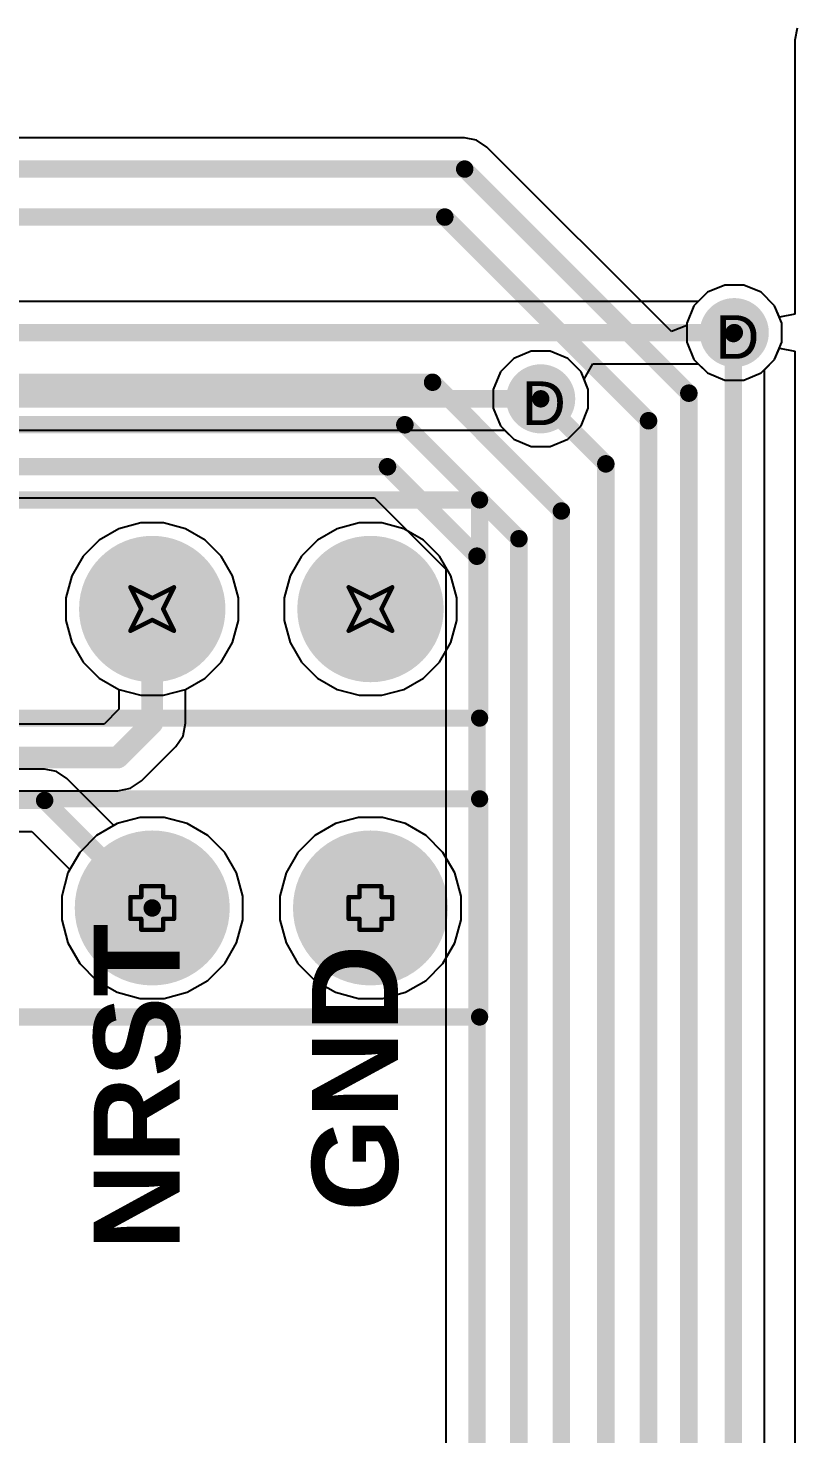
# Model space of a CAD drawing. Header units: inches. Extents: x 0 to 5032, y 0 to 5323.
# Drawn here: x 109.54 to 118.47, y 76.39 to 92.75 of the extents above; entities that cross this region are included whole.
import ezdxf

# ---------------------------------------------------------------- set-up
doc = ezdxf.new("R2010")
doc.units = ezdxf.units.IN
for name, color, linetype in [('Bottom Layer', 5, 'Continuous'), ('Bottom Solder', 6, 'Continuous'), ('Drill Drawing', 1, 'Continuous'), ('Layer 1', 16, 'Continuous'), ('Layer 2', 76, 'Continuous'), ('Multi-Layer', 9, 'Continuous'), ('Pad Holes', 156, 'Continuous'), ('Top Layer', 1, 'Continuous'), ('Top Overlay', 2, 'Continuous'), ('Top Solder', 216, 'Continuous'), ('Via Holes', 16, 'Continuous')]:
    doc.layers.add(name, color=color, linetype=linetype)
doc.styles.add('Arial', font='', dxfattribs={"height": 0.2})
doc.styles.add('Arial_Bold', font='', dxfattribs={"height": 0.2})
doc.styles.get('Arial').set_extended_font_data('Arial')
doc.styles.get('Arial_Bold').set_extended_font_data('Arial', bold=True)

# ---------------------------------------------------------------- blocks, each defined once
blk = doc.blocks.new('HDR1X3__319')
at = {"layer": 'Bottom Layer'}
blk.add_hatch(color=5, dxfattribs=at).paths.add_polyline_path([(-0.75, 0.75), (0.75, 0.75), (0.75, -0.75), (-0.75, -0.75)])
h = blk.add_hatch(color=5, dxfattribs=at)
edge = h.paths.add_edge_path()
edge.add_arc((2.54, 0), 0.75, 0, 360)
h = blk.add_hatch(color=5, dxfattribs=at)
edge = h.paths.add_edge_path()
edge.add_arc((5.08, 0), 0.75, 0, 360)
at = {"layer": 'Bottom Solder'}
blk.add_hatch(color=6, dxfattribs=at).paths.add_polyline_path([(-0.852, 0.852), (0.852, 0.852), (0.852, -0.852), (-0.852, -0.852)])
h = blk.add_hatch(color=6, dxfattribs=at)
edge = h.paths.add_edge_path()
edge.add_arc((2.54, 0), 0.852, 0, 360)
h = blk.add_hatch(color=6, dxfattribs=at)
edge = h.paths.add_edge_path()
edge.add_arc((5.08, 0), 0.852, 0, 360)
at = {"layer": 'Layer 1'}
blk.add_hatch(color=16, dxfattribs=at).paths.add_polyline_path([(-0.75, 0.75), (0.75, 0.75), (0.75, -0.75), (-0.75, -0.75)])
h = blk.add_hatch(color=16, dxfattribs=at)
edge = h.paths.add_edge_path()
edge.add_arc((2.54, 0), 0.75, 0, 360)
h = blk.add_hatch(color=16, dxfattribs=at)
edge = h.paths.add_edge_path()
edge.add_arc((5.08, 0), 0.75, 0, 360)
at = {"layer": 'Layer 2'}
blk.add_hatch(color=76, dxfattribs=at).paths.add_polyline_path([(-0.75, 0.75), (0.75, 0.75), (0.75, -0.75), (-0.75, -0.75)])
h = blk.add_hatch(color=76, dxfattribs=at)
edge = h.paths.add_edge_path()
edge.add_arc((2.54, 0), 0.75, 0, 360)
h = blk.add_hatch(color=76, dxfattribs=at)
edge = h.paths.add_edge_path()
edge.add_arc((5.08, 0), 0.75, 0, 360)
at = {"layer": 'Multi-Layer'}
blk.add_hatch(color=9, dxfattribs=at).paths.add_polyline_path([(-0.75, 0.75), (0.75, 0.75), (0.75, -0.75), (-0.75, -0.75)])
h = blk.add_hatch(color=9, dxfattribs=at)
edge = h.paths.add_edge_path()
edge.add_arc((2.54, 0), 0.75, 0, 360)
h = blk.add_hatch(color=9, dxfattribs=at)
edge = h.paths.add_edge_path()
edge.add_arc((5.08, 0), 0.75, 0, 360)
at = {"layer": 'Pad Holes'}
h = blk.add_hatch(color=7, dxfattribs=at)
edge = h.paths.add_edge_path()
edge.add_arc((0, 0), 0.45, 0, 360)
h = blk.add_hatch(color=7, dxfattribs=at)
edge = h.paths.add_edge_path()
edge.add_arc((2.54, 0), 0.45, 0, 360)
h = blk.add_hatch(color=7, dxfattribs=at)
edge = h.paths.add_edge_path()
edge.add_arc((5.08, 0), 0.45, 0, 360)
at = {"layer": 'Top Layer'}
blk.add_hatch(color=1, dxfattribs=at).paths.add_polyline_path([(-0.75, 0.75), (0.75, 0.75), (0.75, -0.75), (-0.75, -0.75)])
h = blk.add_hatch(color=1, dxfattribs=at)
edge = h.paths.add_edge_path()
edge.add_arc((2.54, 0), 0.75, 0, 360)
h = blk.add_hatch(color=1, dxfattribs=at)
edge = h.paths.add_edge_path()
edge.add_arc((5.08, 0), 0.75, 0, 360)
at = {"layer": 'Top Solder'}
blk.add_hatch(color=216, dxfattribs=at).paths.add_polyline_path([(-0.852, 0.852), (0.852, 0.852), (0.852, -0.852), (-0.852, -0.852)])
h = blk.add_hatch(color=216, dxfattribs=at)
edge = h.paths.add_edge_path()
edge.add_arc((2.54, 0), 0.852, 0, 360)
h = blk.add_hatch(color=216, dxfattribs=at)
edge = h.paths.add_edge_path()
edge.add_arc((5.08, 0), 0.852, 0, 360)
at = {"layer": 'Top Overlay'}
for points in [[(-1.27, -1.27, 0.2, 0.2, 0), (-1.27, 1.27, 0.2, 0.2, 0)], [(-1.27, 1.27, 0.2, 0.2, 0), (6.35, 1.27, 0.2, 0.2, 0)], [(6.35, -1.27, 0.2, 0.2, 0), (6.35, 1.27, 0.2, 0.2, 0)], [(-1.27, -1.27, 0.2, 0.2, 0), (6.35, -1.27, 0.2, 0.2, 0)]]:
    blk.add_lwpolyline(points, format="xyseb", dxfattribs=at)
for points in [[(-1.32, 1.27, 0.1, 0.1, 1), (-1.22, 1.27, 0.1, 0.1, 1)], [(-1.32, 1.27, 0.1, 0.1, 1), (-1.22, 1.27, 0.1, 0.1, 1)], [(6.3, 1.27, 0.1, 0.1, 1), (6.4, 1.27, 0.1, 0.1, 1)], [(6.3, 1.27, 0.1, 0.1, 1), (6.4, 1.27, 0.1, 0.1, 1)], [(-1.32, -1.27, 0.1, 0.1, 1), (-1.22, -1.27, 0.1, 0.1, 1)], [(-1.32, -1.27, 0.1, 0.1, 1), (-1.22, -1.27, 0.1, 0.1, 1)], [(6.3, -1.27, 0.1, 0.1, 1), (6.4, -1.27, 0.1, 0.1, 1)], [(6.3, -1.27, 0.1, 0.1, 1), (6.4, -1.27, 0.1, 0.1, 1)]]:
    blk.add_lwpolyline(points, format="xyseb", close=True, dxfattribs=at)
blk = doc.blocks.new('HDR1X5__435')
at = {"layer": 'Bottom Layer'}
blk.add_hatch(color=5, dxfattribs=at).paths.add_polyline_path([(-0.8, 0.8), (0.8, 0.8), (0.8, -0.8), (-0.8, -0.8)])
h = blk.add_hatch(color=5, dxfattribs=at)
edge = h.paths.add_edge_path()
edge.add_arc((2.54, 0), 0.8, 0, 360)
h = blk.add_hatch(color=5, dxfattribs=at)
edge = h.paths.add_edge_path()
edge.add_arc((5.08, 0), 0.8, 0, 360)
h = blk.add_hatch(color=5, dxfattribs=at)
edge = h.paths.add_edge_path()
edge.add_arc((7.62, 0), 0.8, 0, 360)
h = blk.add_hatch(color=5, dxfattribs=at)
edge = h.paths.add_edge_path()
edge.add_arc((10.16, 0), 0.8, 0, 360)
at = {"layer": 'Bottom Solder'}
blk.add_hatch(color=6, dxfattribs=at).paths.add_polyline_path([(-0.902, 0.902), (0.902, 0.902), (0.902, -0.902), (-0.902, -0.902)])
h = blk.add_hatch(color=6, dxfattribs=at)
edge = h.paths.add_edge_path()
edge.add_arc((2.54, 0), 0.902, 0, 360)
h = blk.add_hatch(color=6, dxfattribs=at)
edge = h.paths.add_edge_path()
edge.add_arc((5.08, 0), 0.902, 0, 360)
h = blk.add_hatch(color=6, dxfattribs=at)
edge = h.paths.add_edge_path()
edge.add_arc((7.62, 0), 0.902, 0, 360)
h = blk.add_hatch(color=6, dxfattribs=at)
edge = h.paths.add_edge_path()
edge.add_arc((10.16, 0), 0.902, 0, 360)
at = {"layer": 'Layer 1'}
blk.add_hatch(color=16, dxfattribs=at).paths.add_polyline_path([(-0.8, 0.8), (0.8, 0.8), (0.8, -0.8), (-0.8, -0.8)])
h = blk.add_hatch(color=16, dxfattribs=at)
edge = h.paths.add_edge_path()
edge.add_arc((2.54, 0), 0.8, 0, 360)
h = blk.add_hatch(color=16, dxfattribs=at)
edge = h.paths.add_edge_path()
edge.add_arc((5.08, 0), 0.8, 0, 360)
h = blk.add_hatch(color=16, dxfattribs=at)
edge = h.paths.add_edge_path()
edge.add_arc((7.62, 0), 0.8, 0, 360)
h = blk.add_hatch(color=16, dxfattribs=at)
edge = h.paths.add_edge_path()
edge.add_arc((10.16, 0), 0.8, 0, 360)
at = {"layer": 'Layer 2'}
blk.add_hatch(color=76, dxfattribs=at).paths.add_polyline_path([(-0.8, 0.8), (0.8, 0.8), (0.8, -0.8), (-0.8, -0.8)])
h = blk.add_hatch(color=76, dxfattribs=at)
edge = h.paths.add_edge_path()
edge.add_arc((2.54, 0), 0.8, 0, 360)
h = blk.add_hatch(color=76, dxfattribs=at)
edge = h.paths.add_edge_path()
edge.add_arc((5.08, 0), 0.8, 0, 360)
h = blk.add_hatch(color=76, dxfattribs=at)
edge = h.paths.add_edge_path()
edge.add_arc((7.62, 0), 0.8, 0, 360)
h = blk.add_hatch(color=76, dxfattribs=at)
edge = h.paths.add_edge_path()
edge.add_arc((10.16, 0), 0.8, 0, 360)
at = {"layer": 'Multi-Layer'}
blk.add_hatch(color=9, dxfattribs=at).paths.add_polyline_path([(-0.8, 0.8), (0.8, 0.8), (0.8, -0.8), (-0.8, -0.8)])
h = blk.add_hatch(color=9, dxfattribs=at)
edge = h.paths.add_edge_path()
edge.add_arc((2.54, 0), 0.8, 0, 360)
h = blk.add_hatch(color=9, dxfattribs=at)
edge = h.paths.add_edge_path()
edge.add_arc((5.08, 0), 0.8, 0, 360)
h = blk.add_hatch(color=9, dxfattribs=at)
edge = h.paths.add_edge_path()
edge.add_arc((7.62, 0), 0.8, 0, 360)
h = blk.add_hatch(color=9, dxfattribs=at)
edge = h.paths.add_edge_path()
edge.add_arc((10.16, 0), 0.8, 0, 360)
at = {"layer": 'Pad Holes'}
h = blk.add_hatch(color=7, dxfattribs=at)
edge = h.paths.add_edge_path()
edge.add_arc((0, 0), 0.475, 0, 360)
h = blk.add_hatch(color=7, dxfattribs=at)
edge = h.paths.add_edge_path()
edge.add_arc((2.54, 0), 0.475, 0, 360)
h = blk.add_hatch(color=7, dxfattribs=at)
edge = h.paths.add_edge_path()
edge.add_arc((5.08, 0), 0.475, 0, 360)
h = blk.add_hatch(color=7, dxfattribs=at)
edge = h.paths.add_edge_path()
edge.add_arc((7.62, 0), 0.475, 0, 360)
h = blk.add_hatch(color=7, dxfattribs=at)
edge = h.paths.add_edge_path()
edge.add_arc((10.16, 0), 0.475, 0, 360)
at = {"layer": 'Top Layer'}
blk.add_hatch(color=1, dxfattribs=at).paths.add_polyline_path([(-0.8, 0.8), (0.8, 0.8), (0.8, -0.8), (-0.8, -0.8)])
h = blk.add_hatch(color=1, dxfattribs=at)
edge = h.paths.add_edge_path()
edge.add_arc((2.54, 0), 0.8, 0, 360)
h = blk.add_hatch(color=1, dxfattribs=at)
edge = h.paths.add_edge_path()
edge.add_arc((5.08, 0), 0.8, 0, 360)
h = blk.add_hatch(color=1, dxfattribs=at)
edge = h.paths.add_edge_path()
edge.add_arc((7.62, 0), 0.8, 0, 360)
h = blk.add_hatch(color=1, dxfattribs=at)
edge = h.paths.add_edge_path()
edge.add_arc((10.16, 0), 0.8, 0, 360)
at = {"layer": 'Top Solder'}
blk.add_hatch(color=216, dxfattribs=at).paths.add_polyline_path([(-0.902, 0.902), (0.902, 0.902), (0.902, -0.902), (-0.902, -0.902)])
h = blk.add_hatch(color=216, dxfattribs=at)
edge = h.paths.add_edge_path()
edge.add_arc((2.54, 0), 0.902, 0, 360)
h = blk.add_hatch(color=216, dxfattribs=at)
edge = h.paths.add_edge_path()
edge.add_arc((5.08, 0), 0.902, 0, 360)
h = blk.add_hatch(color=216, dxfattribs=at)
edge = h.paths.add_edge_path()
edge.add_arc((7.62, 0), 0.902, 0, 360)
h = blk.add_hatch(color=216, dxfattribs=at)
edge = h.paths.add_edge_path()
edge.add_arc((10.16, 0), 0.902, 0, 360)
at = {"layer": 'Top Overlay'}
for points in [[(-1.27, -1.27, 0.2, 0.2, 0), (-1.27, 1.27, 0.2, 0.2, 0)], [(-1.27, 1.27, 0.2, 0.2, 0), (11.43, 1.27, 0.2, 0.2, 0)], [(11.43, -1.27, 0.2, 0.2, 0), (11.43, 1.27, 0.2, 0.2, 0)], [(-1.27, -1.27, 0.2, 0.2, 0), (11.43, -1.27, 0.2, 0.2, 0)]]:
    blk.add_lwpolyline(points, format="xyseb", dxfattribs=at)
for points in [[(-1.32, 1.27, 0.1, 0.1, 1), (-1.22, 1.27, 0.1, 0.1, 1)], [(-1.32, 1.27, 0.1, 0.1, 1), (-1.22, 1.27, 0.1, 0.1, 1)], [(11.38, 1.27, 0.1, 0.1, 1), (11.48, 1.27, 0.1, 0.1, 1)], [(11.38, 1.27, 0.1, 0.1, 1), (11.48, 1.27, 0.1, 0.1, 1)], [(-1.32, -1.27, 0.1, 0.1, 1), (-1.22, -1.27, 0.1, 0.1, 1)], [(-1.32, -1.27, 0.1, 0.1, 1), (-1.22, -1.27, 0.1, 0.1, 1)], [(11.38, -1.27, 0.1, 0.1, 1), (11.48, -1.27, 0.1, 0.1, 1)], [(11.38, -1.27, 0.1, 0.1, 1), (11.48, -1.27, 0.1, 0.1, 1)]]:
    blk.add_lwpolyline(points, format="xyseb", close=True, dxfattribs=at)

msp = doc.modelspace()

# ---------------------------------------------------------------- hatches: boundary and pattern name
at = {"layer": 'Bottom Layer'}
h = msp.add_hatch(color=5, dxfattribs=at)
edge = h.paths.add_edge_path()
edge.add_arc((117.754, 89.208), 0.3, 0, 360)
h = msp.add_hatch(color=5, dxfattribs=at)
edge = h.paths.add_edge_path()
edge.add_arc((115.501, 88.437), 0.3, 0, 360)
at = {"layer": 'Bottom Solder'}
h = msp.add_hatch(color=6, dxfattribs=at)
edge = h.paths.add_edge_path()
edge.add_arc((117.754, 89.208), 0.402, 0, 360)
h = msp.add_hatch(color=6, dxfattribs=at)
edge = h.paths.add_edge_path()
edge.add_arc((115.501, 88.437), 0.402, 0, 360)
at = {"layer": 'Layer 1'}
h = msp.add_hatch(color=16, dxfattribs=at)
edge = h.paths.add_edge_path()
edge.add_arc((117.754, 89.208), 0.3, 0, 360)
h = msp.add_hatch(color=16, dxfattribs=at)
edge = h.paths.add_edge_path()
edge.add_arc((115.501, 88.437), 0.3, 0, 360)
at = {"layer": 'Layer 2'}
h = msp.add_hatch(color=76, dxfattribs=at)
edge = h.paths.add_edge_path()
edge.add_arc((117.754, 89.208), 0.3, 0, 360)
h = msp.add_hatch(color=76, dxfattribs=at)
edge = h.paths.add_edge_path()
edge.add_arc((115.501, 88.437), 0.3, 0, 360)
at = {"layer": 'Top Layer'}
h = msp.add_hatch(color=1, dxfattribs=at)
edge = h.paths.add_edge_path()
edge.add_arc((117.754, 89.208), 0.3, 0, 360)
h = msp.add_hatch(color=1, dxfattribs=at)
edge = h.paths.add_edge_path()
edge.add_arc((115.501, 88.437), 0.3, 0, 360)
at = {"layer": 'Top Solder'}
h = msp.add_hatch(color=216, dxfattribs=at)
edge = h.paths.add_edge_path()
edge.add_arc((117.754, 89.208), 0.402, 0, 360)
h = msp.add_hatch(color=216, dxfattribs=at)
edge = h.paths.add_edge_path()
edge.add_arc((115.501, 88.437), 0.402, 0, 360)
at = {"layer": 'Via Holes'}
h = msp.add_hatch(color=7, dxfattribs=at)
edge = h.paths.add_edge_path()
edge.add_arc((117.754, 89.208), 0.15, 0, 360)
h = msp.add_hatch(color=7, dxfattribs=at)
edge = h.paths.add_edge_path()
edge.add_arc((115.501, 88.437), 0.15, 0, 360)

# ---------------------------------------------------------------- linework, layer by layer
at = {"layer": 'Bottom Layer'}
for p, q in [((118.485, 92.753), (118.457, 92.614)), ((118.457, 92.614), (118.457, 92.614)), ((118.457, 92.614), (118.457, 89.424)), ((117.644, 89.762), (117.441, 89.677)), ((117.865, 89.762), (117.644, 89.762)), ((118.068, 89.677), (117.865, 89.762)), ((117.334, 89.57), (101.102, 89.57)), ((117.441, 89.677), (117.334, 89.57)), ((118.224, 89.521), (118.068, 89.677)), ((118.279, 89.388), (118.224, 89.521)), ((118.457, 89.424), (118.279, 89.388)), ((118.068, 88.738), (118.224, 88.894)), ((118.224, 88.894), (118.279, 89.027)), ((118.279, 89.027), (118.457, 88.992)), ((118.457, 88.992), (118.457, 67.167)), ((116.006, 88.667), (116.109, 88.845)), ((116.109, 88.845), (117.334, 88.845)), ((117.334, 88.845), (117.441, 88.738)), ((117.441, 88.738), (117.644, 88.654)), ((117.865, 88.654), (118.068, 88.738)), ((116.055, 88.547), (116.006, 88.667)), ((116.055, 88.327), (116.055, 88.547)), ((117.644, 88.654), (117.865, 88.654)), ((115.971, 88.123), (116.055, 88.327)), ((90.591, 88.074), (115.08, 88.074)), ((115.08, 88.074), (115.188, 87.967)), ((115.815, 87.967), (115.971, 88.123)), ((115.188, 87.967), (115.391, 87.883)), ((115.612, 87.883), (115.815, 87.967)), ((115.391, 87.883), (115.612, 87.883)), ((110.592, 86.925), (110.363, 86.793)), ((110.847, 86.994), (110.592, 86.925)), ((111.112, 86.994), (110.847, 86.994)), ((111.367, 86.925), (111.112, 86.994)), ((111.596, 86.793), (111.367, 86.925)), ((110.363, 86.793), (110.176, 86.606)), ((111.783, 86.606), (111.596, 86.793)), ((110.176, 86.606), (110.044, 86.377)), ((111.915, 86.377), (111.783, 86.606)), ((110.044, 86.377), (109.976, 86.122)), ((111.984, 86.122), (111.915, 86.377)), ((109.976, 86.122), (109.976, 85.857)), ((111.984, 85.857), (111.984, 86.122)), ((109.976, 85.857), (110.044, 85.602)), ((111.915, 85.602), (111.984, 85.857)), ((110.044, 85.602), (110.176, 85.373)), ((111.783, 85.373), (111.915, 85.602)), ((110.176, 85.373), (110.363, 85.186)), ((111.596, 85.186), (111.783, 85.373)), ((110.363, 85.186), (110.592, 85.054)), ((111.367, 85.054), (111.596, 85.186)), ((110.592, 85.054), (110.847, 84.986)), ((110.847, 84.986), (111.112, 84.986)), ((111.112, 84.986), (111.367, 85.054)), ((109.727, 84.125), (95.596, 84.125)), ((109.866, 84.097), (109.727, 84.125)), ((109.727, 84.125), (109.727, 84.125)), ((109.984, 84.018), (109.866, 84.097)), ((110.533, 83.469), (109.984, 84.018)), ((110.573, 83.492), (110.533, 83.469)), ((110.841, 83.564), (110.573, 83.492)), ((111.118, 83.564), (110.841, 83.564)), ((111.386, 83.492), (111.118, 83.564)), ((111.627, 83.353), (111.386, 83.492)), ((109.292, 83.399), (109.577, 83.399)), ((109.577, 83.399), (110.02, 82.956)), ((111.823, 83.157), (111.627, 83.353)), ((111.962, 82.917), (111.823, 83.157)), ((109.997, 82.917), (109.926, 82.649)), ((110.02, 82.956), (109.997, 82.917)), ((112.034, 82.649), (111.962, 82.917)), ((109.926, 82.649), (109.926, 82.371)), ((112.034, 82.371), (112.034, 82.649)), ((109.926, 82.371), (109.997, 82.103)), ((111.962, 82.103), (112.034, 82.371)), ((109.997, 82.103), (110.136, 81.863)), ((111.823, 81.863), (111.962, 82.103)), ((110.136, 81.863), (110.332, 81.666)), ((111.627, 81.666), (111.823, 81.863)), ((110.332, 81.666), (110.573, 81.528)), ((111.386, 81.528), (111.627, 81.666)), ((110.573, 81.528), (110.841, 81.456)), ((111.118, 81.456), (111.386, 81.528)), ((110.841, 81.456), (111.118, 81.456))]:
    msp.add_line(p, q, dxfattribs=at)
for points in [[(89.648, 89.208, 0.203, 0.203, 0), (117.754, 89.208, 0.203, 0.203, 0)], [(90.441, 88.437, 0.203, 0.203, 0), (115.501, 88.437, 0.203, 0.203, 0)], [(95.596, 83.762, 0.203, 0.203, 0), (109.727, 83.762, 0.203, 0.203, 0)], [(109.727, 83.762, 0.203, 0.203, 0), (110.98, 82.51, 0.203, 0.203, 0)]]:
    msp.add_lwpolyline(points, format="xyseb", dxfattribs=at)
for points in [[(117.704, 89.208, 0.102, 0.102, 1), (117.805, 89.208, 0.102, 0.102, 1)], [(115.451, 88.437, 0.102, 0.102, 1), (115.552, 88.437, 0.102, 0.102, 1)], [(109.677, 83.762, 0.102, 0.102, 1), (109.778, 83.762, 0.102, 0.102, 1)], [(109.677, 83.762, 0.102, 0.102, 1), (109.778, 83.762, 0.102, 0.102, 1)], [(110.929, 82.51, 0.102, 0.102, 1), (111.03, 82.51, 0.102, 0.102, 1)]]:
    msp.add_lwpolyline(points, format="xyseb", close=True, dxfattribs=at)
at = {"layer": 'Drill Drawing'}
for points in [[(110.726, 86.244, 0.0508, 0.0508, 0), (110.98, 86.117, 0.0508, 0.0508, 0)], [(110.726, 86.244, 0.0508, 0.0508, 0), (110.853, 85.99, 0.0508, 0.0508, 0)], [(110.98, 86.117, 0.0508, 0.0508, 0), (111.234, 86.244, 0.0508, 0.0508, 0)], [(111.107, 85.99, 0.0508, 0.0508, 0), (111.234, 86.244, 0.0508, 0.0508, 0)], [(113.266, 86.244, 0.0508, 0.0508, 0), (113.52, 86.117, 0.0508, 0.0508, 0)], [(113.266, 86.244, 0.0508, 0.0508, 0), (113.393, 85.99, 0.0508, 0.0508, 0)], [(113.52, 86.117, 0.0508, 0.0508, 0), (113.774, 86.244, 0.0508, 0.0508, 0)], [(113.647, 85.99, 0.0508, 0.0508, 0), (113.774, 86.244, 0.0508, 0.0508, 0)], [(110.726, 85.736, 0.0508, 0.0508, 0), (110.853, 85.99, 0.0508, 0.0508, 0)], [(111.107, 85.99, 0.0508, 0.0508, 0), (111.234, 85.736, 0.0508, 0.0508, 0)], [(113.266, 85.736, 0.0508, 0.0508, 0), (113.393, 85.99, 0.0508, 0.0508, 0)], [(113.647, 85.99, 0.0508, 0.0508, 0), (113.774, 85.736, 0.0508, 0.0508, 0)], [(110.726, 85.736, 0.0508, 0.0508, 0), (110.98, 85.863, 0.0508, 0.0508, 0)], [(110.98, 85.863, 0.0508, 0.0508, 0), (111.234, 85.736, 0.0508, 0.0508, 0)], [(113.266, 85.736, 0.0508, 0.0508, 0), (113.52, 85.863, 0.0508, 0.0508, 0)], [(113.52, 85.863, 0.0508, 0.0508, 0), (113.774, 85.736, 0.0508, 0.0508, 0)], [(110.726, 82.383, 0.0508, 0.0508, 0), (110.726, 82.637, 0.0508, 0.0508, 0)], [(110.726, 82.637, 0.0508, 0.0508, 0), (110.853, 82.637, 0.0508, 0.0508, 0)], [(110.853, 82.637, 0.0508, 0.0508, 0), (110.853, 82.764, 0.0508, 0.0508, 0)], [(110.853, 82.764, 0.0508, 0.0508, 0), (111.107, 82.764, 0.0508, 0.0508, 0)], [(111.107, 82.637, 0.0508, 0.0508, 0), (111.107, 82.764, 0.0508, 0.0508, 0)], [(111.107, 82.637, 0.0508, 0.0508, 0), (111.234, 82.637, 0.0508, 0.0508, 0)], [(111.234, 82.383, 0.0508, 0.0508, 0), (111.234, 82.637, 0.0508, 0.0508, 0)], [(113.266, 82.383, 0.0508, 0.0508, 0), (113.266, 82.637, 0.0508, 0.0508, 0)], [(113.266, 82.637, 0.0508, 0.0508, 0), (113.393, 82.637, 0.0508, 0.0508, 0)], [(113.393, 82.637, 0.0508, 0.0508, 0), (113.393, 82.764, 0.0508, 0.0508, 0)], [(113.393, 82.764, 0.0508, 0.0508, 0), (113.647, 82.764, 0.0508, 0.0508, 0)], [(113.647, 82.637, 0.0508, 0.0508, 0), (113.647, 82.764, 0.0508, 0.0508, 0)], [(113.647, 82.637, 0.0508, 0.0508, 0), (113.774, 82.637, 0.0508, 0.0508, 0)], [(113.774, 82.383, 0.0508, 0.0508, 0), (113.774, 82.637, 0.0508, 0.0508, 0)], [(110.726, 82.383, 0.0508, 0.0508, 0), (110.853, 82.383, 0.0508, 0.0508, 0)], [(110.853, 82.256, 0.0508, 0.0508, 0), (110.853, 82.383, 0.0508, 0.0508, 0)], [(111.107, 82.383, 0.0508, 0.0508, 0), (111.234, 82.383, 0.0508, 0.0508, 0)], [(111.107, 82.256, 0.0508, 0.0508, 0), (111.107, 82.383, 0.0508, 0.0508, 0)], [(113.266, 82.383, 0.0508, 0.0508, 0), (113.393, 82.383, 0.0508, 0.0508, 0)], [(113.393, 82.256, 0.0508, 0.0508, 0), (113.393, 82.383, 0.0508, 0.0508, 0)], [(113.647, 82.383, 0.0508, 0.0508, 0), (113.774, 82.383, 0.0508, 0.0508, 0)], [(113.647, 82.256, 0.0508, 0.0508, 0), (113.647, 82.383, 0.0508, 0.0508, 0)], [(110.853, 82.256, 0.0508, 0.0508, 0), (111.107, 82.256, 0.0508, 0.0508, 0)], [(113.393, 82.256, 0.0508, 0.0508, 0), (113.647, 82.256, 0.0508, 0.0508, 0)]]:
    msp.add_lwpolyline(points, format="xyseb", dxfattribs=at)
for points in [[(110.713, 86.244, 0.0254, 0.0254, 1), (110.738, 86.244, 0.0254, 0.0254, 1)], [(110.713, 86.244, 0.0254, 0.0254, 1), (110.738, 86.244, 0.0254, 0.0254, 1)], [(111.221, 86.244, 0.0254, 0.0254, 1), (111.246, 86.244, 0.0254, 0.0254, 1)], [(111.221, 86.244, 0.0254, 0.0254, 1), (111.246, 86.244, 0.0254, 0.0254, 1)], [(113.253, 86.244, 0.0254, 0.0254, 1), (113.278, 86.244, 0.0254, 0.0254, 1)], [(113.253, 86.244, 0.0254, 0.0254, 1), (113.278, 86.244, 0.0254, 0.0254, 1)], [(113.761, 86.244, 0.0254, 0.0254, 1), (113.786, 86.244, 0.0254, 0.0254, 1)], [(113.761, 86.244, 0.0254, 0.0254, 1), (113.786, 86.244, 0.0254, 0.0254, 1)], [(110.967, 86.117, 0.0254, 0.0254, 1), (110.992, 86.117, 0.0254, 0.0254, 1)], [(110.967, 86.117, 0.0254, 0.0254, 1), (110.992, 86.117, 0.0254, 0.0254, 1)], [(113.507, 86.117, 0.0254, 0.0254, 1), (113.532, 86.117, 0.0254, 0.0254, 1)], [(113.507, 86.117, 0.0254, 0.0254, 1), (113.532, 86.117, 0.0254, 0.0254, 1)], [(110.84, 85.99, 0.0254, 0.0254, 1), (110.865, 85.99, 0.0254, 0.0254, 1)], [(110.84, 85.99, 0.0254, 0.0254, 1), (110.865, 85.99, 0.0254, 0.0254, 1)], [(111.094, 85.99, 0.0254, 0.0254, 1), (111.119, 85.99, 0.0254, 0.0254, 1)], [(111.094, 85.99, 0.0254, 0.0254, 1), (111.119, 85.99, 0.0254, 0.0254, 1)], [(113.38, 85.99, 0.0254, 0.0254, 1), (113.405, 85.99, 0.0254, 0.0254, 1)], [(113.38, 85.99, 0.0254, 0.0254, 1), (113.405, 85.99, 0.0254, 0.0254, 1)], [(113.634, 85.99, 0.0254, 0.0254, 1), (113.659, 85.99, 0.0254, 0.0254, 1)], [(113.634, 85.99, 0.0254, 0.0254, 1), (113.659, 85.99, 0.0254, 0.0254, 1)], [(110.713, 85.736, 0.0254, 0.0254, 1), (110.738, 85.736, 0.0254, 0.0254, 1)], [(110.713, 85.736, 0.0254, 0.0254, 1), (110.738, 85.736, 0.0254, 0.0254, 1)], [(110.967, 85.863, 0.0254, 0.0254, 1), (110.992, 85.863, 0.0254, 0.0254, 1)], [(110.967, 85.863, 0.0254, 0.0254, 1), (110.992, 85.863, 0.0254, 0.0254, 1)], [(111.221, 85.736, 0.0254, 0.0254, 1), (111.246, 85.736, 0.0254, 0.0254, 1)], [(111.221, 85.736, 0.0254, 0.0254, 1), (111.246, 85.736, 0.0254, 0.0254, 1)], [(113.253, 85.736, 0.0254, 0.0254, 1), (113.278, 85.736, 0.0254, 0.0254, 1)], [(113.253, 85.736, 0.0254, 0.0254, 1), (113.278, 85.736, 0.0254, 0.0254, 1)], [(113.507, 85.863, 0.0254, 0.0254, 1), (113.532, 85.863, 0.0254, 0.0254, 1)], [(113.507, 85.863, 0.0254, 0.0254, 1), (113.532, 85.863, 0.0254, 0.0254, 1)], [(113.761, 85.736, 0.0254, 0.0254, 1), (113.786, 85.736, 0.0254, 0.0254, 1)], [(113.761, 85.736, 0.0254, 0.0254, 1), (113.786, 85.736, 0.0254, 0.0254, 1)], [(110.713, 82.637, 0.0254, 0.0254, 1), (110.738, 82.637, 0.0254, 0.0254, 1)], [(110.713, 82.637, 0.0254, 0.0254, 1), (110.738, 82.637, 0.0254, 0.0254, 1)], [(110.84, 82.764, 0.0254, 0.0254, 1), (110.865, 82.764, 0.0254, 0.0254, 1)], [(110.84, 82.764, 0.0254, 0.0254, 1), (110.865, 82.764, 0.0254, 0.0254, 1)], [(110.84, 82.637, 0.0254, 0.0254, 1), (110.865, 82.637, 0.0254, 0.0254, 1)], [(110.84, 82.637, 0.0254, 0.0254, 1), (110.865, 82.637, 0.0254, 0.0254, 1)], [(111.094, 82.764, 0.0254, 0.0254, 1), (111.119, 82.764, 0.0254, 0.0254, 1)], [(111.094, 82.764, 0.0254, 0.0254, 1), (111.119, 82.764, 0.0254, 0.0254, 1)], [(111.094, 82.637, 0.0254, 0.0254, 1), (111.119, 82.637, 0.0254, 0.0254, 1)], [(111.094, 82.637, 0.0254, 0.0254, 1), (111.119, 82.637, 0.0254, 0.0254, 1)], [(111.221, 82.637, 0.0254, 0.0254, 1), (111.246, 82.637, 0.0254, 0.0254, 1)], [(111.221, 82.637, 0.0254, 0.0254, 1), (111.246, 82.637, 0.0254, 0.0254, 1)], [(113.253, 82.637, 0.0254, 0.0254, 1), (113.278, 82.637, 0.0254, 0.0254, 1)], [(113.253, 82.637, 0.0254, 0.0254, 1), (113.278, 82.637, 0.0254, 0.0254, 1)], [(113.38, 82.764, 0.0254, 0.0254, 1), (113.405, 82.764, 0.0254, 0.0254, 1)], [(113.38, 82.764, 0.0254, 0.0254, 1), (113.405, 82.764, 0.0254, 0.0254, 1)], [(113.38, 82.637, 0.0254, 0.0254, 1), (113.405, 82.637, 0.0254, 0.0254, 1)], [(113.38, 82.637, 0.0254, 0.0254, 1), (113.405, 82.637, 0.0254, 0.0254, 1)], [(113.634, 82.764, 0.0254, 0.0254, 1), (113.659, 82.764, 0.0254, 0.0254, 1)], [(113.634, 82.764, 0.0254, 0.0254, 1), (113.659, 82.764, 0.0254, 0.0254, 1)], [(113.634, 82.637, 0.0254, 0.0254, 1), (113.659, 82.637, 0.0254, 0.0254, 1)], [(113.634, 82.637, 0.0254, 0.0254, 1), (113.659, 82.637, 0.0254, 0.0254, 1)], [(113.761, 82.637, 0.0254, 0.0254, 1), (113.786, 82.637, 0.0254, 0.0254, 1)], [(113.761, 82.637, 0.0254, 0.0254, 1), (113.786, 82.637, 0.0254, 0.0254, 1)], [(110.713, 82.383, 0.0254, 0.0254, 1), (110.738, 82.383, 0.0254, 0.0254, 1)], [(110.713, 82.383, 0.0254, 0.0254, 1), (110.738, 82.383, 0.0254, 0.0254, 1)], [(110.84, 82.383, 0.0254, 0.0254, 1), (110.865, 82.383, 0.0254, 0.0254, 1)], [(110.84, 82.383, 0.0254, 0.0254, 1), (110.865, 82.383, 0.0254, 0.0254, 1)], [(111.094, 82.383, 0.0254, 0.0254, 1), (111.119, 82.383, 0.0254, 0.0254, 1)], [(111.094, 82.383, 0.0254, 0.0254, 1), (111.119, 82.383, 0.0254, 0.0254, 1)], [(111.221, 82.383, 0.0254, 0.0254, 1), (111.246, 82.383, 0.0254, 0.0254, 1)], [(111.221, 82.383, 0.0254, 0.0254, 1), (111.246, 82.383, 0.0254, 0.0254, 1)], [(113.253, 82.383, 0.0254, 0.0254, 1), (113.278, 82.383, 0.0254, 0.0254, 1)], [(113.253, 82.383, 0.0254, 0.0254, 1), (113.278, 82.383, 0.0254, 0.0254, 1)], [(113.38, 82.383, 0.0254, 0.0254, 1), (113.405, 82.383, 0.0254, 0.0254, 1)], [(113.38, 82.383, 0.0254, 0.0254, 1), (113.405, 82.383, 0.0254, 0.0254, 1)], [(113.634, 82.383, 0.0254, 0.0254, 1), (113.659, 82.383, 0.0254, 0.0254, 1)], [(113.634, 82.383, 0.0254, 0.0254, 1), (113.659, 82.383, 0.0254, 0.0254, 1)], [(113.761, 82.383, 0.0254, 0.0254, 1), (113.786, 82.383, 0.0254, 0.0254, 1)], [(113.761, 82.383, 0.0254, 0.0254, 1), (113.786, 82.383, 0.0254, 0.0254, 1)], [(110.84, 82.256, 0.0254, 0.0254, 1), (110.865, 82.256, 0.0254, 0.0254, 1)], [(110.84, 82.256, 0.0254, 0.0254, 1), (110.865, 82.256, 0.0254, 0.0254, 1)], [(111.094, 82.256, 0.0254, 0.0254, 1), (111.119, 82.256, 0.0254, 0.0254, 1)], [(111.094, 82.256, 0.0254, 0.0254, 1), (111.119, 82.256, 0.0254, 0.0254, 1)], [(113.38, 82.256, 0.0254, 0.0254, 1), (113.405, 82.256, 0.0254, 0.0254, 1)], [(113.38, 82.256, 0.0254, 0.0254, 1), (113.405, 82.256, 0.0254, 0.0254, 1)], [(113.634, 82.256, 0.0254, 0.0254, 1), (113.659, 82.256, 0.0254, 0.0254, 1)], [(113.634, 82.256, 0.0254, 0.0254, 1), (113.659, 82.256, 0.0254, 0.0254, 1)]]:
    msp.add_lwpolyline(points, format="xyseb", close=True, dxfattribs=at)
at = {"layer": 'Layer 1'}
for p, q in [((117.644, 89.762), (117.441, 89.677)), ((117.865, 89.762), (117.644, 89.762)), ((118.068, 89.677), (117.865, 89.762)), ((117.285, 89.521), (117.2, 89.318)), ((117.441, 89.677), (117.285, 89.521)), ((118.224, 89.521), (118.068, 89.677)), ((118.308, 89.318), (118.224, 89.521)), ((117.2, 89.318), (117.2, 89.097)), ((118.308, 89.097), (118.308, 89.318)), ((117.2, 89.097), (117.285, 88.894)), ((118.224, 88.894), (118.308, 89.097)), ((115.188, 88.907), (115.032, 88.751)), ((115.391, 88.991), (115.188, 88.907)), ((115.612, 88.991), (115.391, 88.991)), ((115.815, 88.907), (115.612, 88.991)), ((115.971, 88.751), (115.815, 88.907)), ((117.285, 88.894), (117.441, 88.738)), ((118.068, 88.738), (118.224, 88.894)), ((115.032, 88.751), (114.947, 88.547)), ((116.055, 88.547), (115.971, 88.751)), ((117.441, 88.738), (117.644, 88.654)), ((117.865, 88.654), (118.068, 88.738)), ((114.947, 88.547), (114.947, 88.327)), ((116.055, 88.327), (116.055, 88.547)), ((117.644, 88.654), (117.865, 88.654)), ((114.947, 88.327), (115.032, 88.123)), ((115.971, 88.123), (116.055, 88.327)), ((115.032, 88.123), (115.188, 87.967)), ((115.815, 87.967), (115.971, 88.123)), ((115.188, 87.967), (115.391, 87.883)), ((115.612, 87.883), (115.815, 87.967)), ((115.391, 87.883), (115.612, 87.883)), ((110.592, 86.925), (110.363, 86.793)), ((110.847, 86.994), (110.592, 86.925)), ((111.112, 86.994), (110.847, 86.994)), ((111.367, 86.925), (111.112, 86.994)), ((111.596, 86.793), (111.367, 86.925)), ((110.363, 86.793), (110.176, 86.606)), ((111.783, 86.606), (111.596, 86.793)), ((110.176, 86.606), (110.044, 86.377)), ((111.915, 86.377), (111.783, 86.606)), ((110.044, 86.377), (109.976, 86.122)), ((111.984, 86.122), (111.915, 86.377)), ((109.976, 86.122), (109.976, 85.857)), ((111.984, 85.857), (111.984, 86.122)), ((109.976, 85.857), (110.044, 85.602)), ((111.915, 85.602), (111.984, 85.857)), ((110.044, 85.602), (110.176, 85.373)), ((111.783, 85.373), (111.915, 85.602)), ((110.176, 85.373), (110.363, 85.186)), ((111.596, 85.186), (111.783, 85.373)), ((110.363, 85.186), (110.592, 85.054)), ((111.367, 85.054), (111.596, 85.186)), ((110.592, 85.054), (110.847, 84.986)), ((110.847, 84.986), (111.112, 84.986)), ((111.112, 84.986), (111.367, 85.054)), ((110.573, 83.492), (110.332, 83.353)), ((110.841, 83.564), (110.573, 83.492)), ((111.118, 83.564), (110.841, 83.564)), ((111.386, 83.492), (111.118, 83.564)), ((111.627, 83.353), (111.386, 83.492)), ((110.332, 83.353), (110.136, 83.157)), ((111.823, 83.157), (111.627, 83.353)), ((110.136, 83.157), (109.997, 82.917)), ((111.962, 82.917), (111.823, 83.157)), ((109.997, 82.917), (109.926, 82.649)), ((112.034, 82.649), (111.962, 82.917)), ((109.926, 82.649), (109.926, 82.371)), ((112.034, 82.371), (112.034, 82.649)), ((109.926, 82.371), (109.997, 82.103)), ((111.962, 82.103), (112.034, 82.371)), ((109.997, 82.103), (110.136, 81.863)), ((111.823, 81.863), (111.962, 82.103)), ((110.136, 81.863), (110.332, 81.666)), ((111.627, 81.666), (111.823, 81.863)), ((110.332, 81.666), (110.573, 81.528)), ((111.386, 81.528), (111.627, 81.666)), ((110.573, 81.528), (110.841, 81.456)), ((111.118, 81.456), (111.386, 81.528)), ((110.841, 81.456), (111.118, 81.456))]:
    msp.add_line(p, q, dxfattribs=at)
at = {"layer": 'Layer 2'}
for p, q in [((117.644, 89.762), (117.441, 89.677)), ((117.865, 89.762), (117.644, 89.762)), ((118.068, 89.677), (117.865, 89.762)), ((117.285, 89.521), (117.2, 89.318)), ((117.441, 89.677), (117.285, 89.521)), ((118.224, 89.521), (118.068, 89.677)), ((118.308, 89.318), (118.224, 89.521)), ((117.2, 89.318), (117.2, 89.097)), ((118.308, 89.097), (118.308, 89.318)), ((117.2, 89.097), (117.285, 88.894)), ((118.224, 88.894), (118.308, 89.097)), ((115.188, 88.907), (115.032, 88.751)), ((115.391, 88.991), (115.188, 88.907)), ((115.612, 88.991), (115.391, 88.991)), ((115.815, 88.907), (115.612, 88.991)), ((115.971, 88.751), (115.815, 88.907)), ((117.285, 88.894), (117.441, 88.738)), ((118.068, 88.738), (118.224, 88.894)), ((115.032, 88.751), (114.947, 88.547)), ((116.055, 88.547), (115.971, 88.751)), ((117.441, 88.738), (117.644, 88.654)), ((117.865, 88.654), (118.068, 88.738)), ((114.947, 88.547), (114.947, 88.327)), ((116.055, 88.327), (116.055, 88.547)), ((117.644, 88.654), (117.865, 88.654)), ((114.947, 88.327), (115.032, 88.123)), ((115.971, 88.123), (116.055, 88.327)), ((115.032, 88.123), (115.188, 87.967)), ((115.815, 87.967), (115.971, 88.123)), ((115.188, 87.967), (115.391, 87.883)), ((115.612, 87.883), (115.815, 87.967)), ((115.391, 87.883), (115.612, 87.883)), ((110.592, 86.925), (110.363, 86.793)), ((110.847, 86.994), (110.592, 86.925)), ((111.112, 86.994), (110.847, 86.994)), ((111.367, 86.925), (111.112, 86.994)), ((111.596, 86.793), (111.367, 86.925)), ((113.132, 86.925), (112.903, 86.793)), ((113.387, 86.994), (113.132, 86.925)), ((113.652, 86.994), (113.387, 86.994)), ((113.907, 86.925), (113.652, 86.994)), ((114.136, 86.793), (113.907, 86.925)), ((110.363, 86.793), (110.176, 86.606)), ((111.783, 86.606), (111.596, 86.793)), ((112.903, 86.793), (112.716, 86.606)), ((114.323, 86.606), (114.136, 86.793)), ((110.176, 86.606), (110.044, 86.377)), ((111.915, 86.377), (111.783, 86.606)), ((112.716, 86.606), (112.584, 86.377)), ((114.455, 86.377), (114.323, 86.606)), ((110.044, 86.377), (109.976, 86.122)), ((111.984, 86.122), (111.915, 86.377)), ((112.584, 86.377), (112.516, 86.122)), ((114.524, 86.122), (114.455, 86.377)), ((109.976, 86.122), (109.976, 85.857)), ((111.984, 85.857), (111.984, 86.122)), ((112.516, 86.122), (112.516, 85.857)), ((114.524, 85.857), (114.524, 86.122)), ((109.976, 85.857), (110.044, 85.602)), ((111.915, 85.602), (111.984, 85.857)), ((112.516, 85.857), (112.584, 85.602)), ((114.455, 85.602), (114.524, 85.857)), ((110.044, 85.602), (110.176, 85.373)), ((111.783, 85.373), (111.915, 85.602)), ((112.584, 85.602), (112.716, 85.373)), ((114.323, 85.373), (114.455, 85.602)), ((110.176, 85.373), (110.363, 85.186)), ((111.596, 85.186), (111.783, 85.373)), ((112.716, 85.373), (112.903, 85.186)), ((114.136, 85.186), (114.323, 85.373)), ((110.363, 85.186), (110.592, 85.054)), ((111.367, 85.054), (111.596, 85.186)), ((112.903, 85.186), (113.132, 85.054)), ((113.907, 85.054), (114.136, 85.186)), ((110.592, 85.054), (110.847, 84.986)), ((110.847, 84.986), (111.112, 84.986)), ((111.112, 84.986), (111.367, 85.054)), ((113.132, 85.054), (113.387, 84.986)), ((113.387, 84.986), (113.652, 84.986)), ((113.652, 84.986), (113.907, 85.054)), ((110.573, 83.492), (110.332, 83.353)), ((110.841, 83.564), (110.573, 83.492)), ((111.118, 83.564), (110.841, 83.564)), ((111.386, 83.492), (111.118, 83.564)), ((111.627, 83.353), (111.386, 83.492)), ((113.113, 83.492), (112.872, 83.353)), ((113.381, 83.564), (113.113, 83.492)), ((113.658, 83.564), (113.381, 83.564)), ((113.926, 83.492), (113.658, 83.564)), ((114.167, 83.353), (113.926, 83.492)), ((110.332, 83.353), (110.136, 83.157)), ((111.823, 83.157), (111.627, 83.353)), ((112.872, 83.353), (112.676, 83.157)), ((114.363, 83.157), (114.167, 83.353)), ((110.136, 83.157), (109.997, 82.917)), ((111.962, 82.917), (111.823, 83.157)), ((112.676, 83.157), (112.537, 82.917)), ((114.502, 82.917), (114.363, 83.157)), ((109.997, 82.917), (109.926, 82.649)), ((112.034, 82.649), (111.962, 82.917)), ((112.537, 82.917), (112.466, 82.649)), ((114.574, 82.649), (114.502, 82.917)), ((109.926, 82.649), (109.926, 82.371)), ((112.034, 82.371), (112.034, 82.649)), ((112.466, 82.649), (112.466, 82.371)), ((114.574, 82.371), (114.574, 82.649)), ((109.926, 82.371), (109.997, 82.103)), ((111.962, 82.103), (112.034, 82.371)), ((112.466, 82.371), (112.537, 82.103)), ((114.502, 82.103), (114.574, 82.371)), ((109.997, 82.103), (110.136, 81.863)), ((111.823, 81.863), (111.962, 82.103)), ((112.537, 82.103), (112.676, 81.863)), ((114.363, 81.863), (114.502, 82.103)), ((110.136, 81.863), (110.332, 81.666)), ((111.627, 81.666), (111.823, 81.863)), ((112.676, 81.863), (112.872, 81.666)), ((114.167, 81.666), (114.363, 81.863)), ((110.332, 81.666), (110.573, 81.528)), ((111.386, 81.528), (111.627, 81.666)), ((112.872, 81.666), (113.113, 81.528)), ((113.926, 81.528), (114.167, 81.666)), ((110.573, 81.528), (110.841, 81.456)), ((111.118, 81.456), (111.386, 81.528)), ((113.113, 81.528), (113.381, 81.456)), ((113.658, 81.456), (113.926, 81.528)), ((110.841, 81.456), (111.118, 81.456)), ((113.381, 81.456), (113.658, 81.456))]:
    msp.add_line(p, q, dxfattribs=at)
at = {"layer": 'Top Layer'}
for p, q in [((114.616, 91.475), (97.562, 91.475)), ((114.755, 91.447), (114.616, 91.475)), ((114.616, 91.475), (114.616, 91.475)), ((114.873, 91.368), (114.755, 91.447)), ((117.023, 89.219), (114.873, 91.368)), ((117.644, 89.762), (117.441, 89.677)), ((117.865, 89.762), (117.644, 89.762)), ((118.068, 89.677), (117.865, 89.762)), ((117.285, 89.521), (117.2, 89.318)), ((117.441, 89.677), (117.285, 89.521)), ((118.224, 89.521), (118.068, 89.677)), ((118.308, 89.318), (118.224, 89.521)), ((117.2, 89.292), (117.023, 89.219)), ((117.2, 89.318), (117.2, 89.292)), ((118.308, 89.097), (118.308, 89.318)), ((118.224, 88.894), (118.308, 89.097)), ((118.106, 88.776), (118.224, 88.894)), ((118.106, 70.452), (118.106, 88.776)), ((101.433, 87.284), (113.568, 87.284)), ((113.568, 87.284), (114.396, 86.455)), ((110.592, 86.925), (110.363, 86.793)), ((110.847, 86.994), (110.592, 86.925)), ((111.112, 86.994), (110.847, 86.994)), ((111.367, 86.925), (111.112, 86.994)), ((111.596, 86.793), (111.367, 86.925)), ((110.363, 86.793), (110.176, 86.606)), ((111.783, 86.606), (111.596, 86.793)), ((110.176, 86.606), (110.044, 86.377)), ((111.915, 86.377), (111.783, 86.606)), ((114.396, 86.455), (114.396, 67.39)), ((110.044, 86.377), (109.976, 86.122)), ((111.984, 86.122), (111.915, 86.377)), ((109.976, 86.122), (109.976, 85.857)), ((111.984, 85.857), (111.984, 86.122)), ((109.976, 85.857), (110.044, 85.602)), ((111.915, 85.602), (111.984, 85.857)), ((110.044, 85.602), (110.176, 85.373)), ((111.783, 85.373), (111.915, 85.602)), ((110.176, 85.373), (110.363, 85.186)), ((111.596, 85.186), (111.783, 85.373)), ((110.363, 85.186), (110.591, 85.055)), ((111.368, 85.055), (111.596, 85.186)), ((110.591, 85.055), (110.591, 84.823)), ((111.368, 84.662), (111.368, 85.055)), ((110.591, 84.823), (110.419, 84.651)), ((110.419, 84.651), (106.471, 84.651)), ((111.338, 84.514), (111.368, 84.662)), ((111.254, 84.388), (111.338, 84.514)), ((110.854, 83.988), (111.254, 84.388)), ((110.728, 83.903), (110.854, 83.988)), ((106.441, 83.874), (110.58, 83.874)), ((110.58, 83.874), (110.728, 83.903)), ((110.573, 83.492), (110.332, 83.353)), ((110.841, 83.564), (110.573, 83.492)), ((111.118, 83.564), (110.841, 83.564)), ((111.386, 83.492), (111.118, 83.564)), ((111.627, 83.353), (111.386, 83.492)), ((110.332, 83.353), (110.136, 83.157)), ((111.823, 83.157), (111.627, 83.353)), ((110.136, 83.157), (109.997, 82.917)), ((111.962, 82.917), (111.823, 83.157)), ((109.997, 82.917), (109.926, 82.649)), ((112.034, 82.649), (111.962, 82.917)), ((109.926, 82.649), (109.926, 82.371)), ((112.034, 82.371), (112.034, 82.649)), ((109.926, 82.371), (109.997, 82.103)), ((111.962, 82.103), (112.034, 82.371)), ((109.997, 82.103), (110.136, 81.863)), ((111.823, 81.863), (111.962, 82.103)), ((110.136, 81.863), (110.332, 81.666)), ((111.627, 81.666), (111.823, 81.863)), ((110.332, 81.666), (110.573, 81.528)), ((111.386, 81.528), (111.627, 81.666)), ((110.573, 81.528), (110.841, 81.456)), ((111.118, 81.456), (111.386, 81.528)), ((110.841, 81.456), (111.118, 81.456))]:
    msp.add_line(p, q, dxfattribs=at)
for points in [[(97.562, 91.112, 0.203, 0.203, 0), (114.616, 91.112, 0.203, 0.203, 0)], [(114.616, 91.112, 0.203, 0.203, 0), (117.225, 88.503, 0.203, 0.203, 0)], [(97.841, 90.553, 0.203, 0.203, 0), (114.385, 90.553, 0.203, 0.203, 0)], [(114.385, 90.553, 0.203, 0.203, 0), (116.756, 88.182, 0.203, 0.203, 0)], [(117.744, 89.197, 0.203, 0.203, 0), (117.754, 89.208, 0.203, 0.203, 0)], [(117.744, 70.302, 0.203, 0.203, 0), (117.744, 89.197, 0.203, 0.203, 0)], [(100.876, 88.63, 0.203, 0.203, 0), (114.243, 88.63, 0.203, 0.203, 0)], [(114.243, 88.63, 0.203, 0.203, 0), (115.741, 87.131, 0.203, 0.203, 0)], [(115.501, 88.437, 0.203, 0.203, 0), (116.259, 87.68, 0.203, 0.203, 0)], [(117.225, 69.88, 0.203, 0.203, 0), (117.225, 88.503, 0.203, 0.203, 0)], [(101.064, 88.135, 0.203, 0.203, 0), (113.92, 88.135, 0.203, 0.203, 0)], [(113.92, 88.135, 0.203, 0.203, 0), (115.247, 86.808, 0.203, 0.203, 0)], [(116.756, 69.487, 0.203, 0.203, 0), (116.756, 88.182, 0.203, 0.203, 0)], [(101.282, 87.646, 0.203, 0.203, 0), (113.718, 87.646, 0.203, 0.203, 0)], [(113.718, 87.646, 0.203, 0.203, 0), (114.759, 86.605, 0.203, 0.203, 0)], [(116.259, 69.114, 0.203, 0.203, 0), (116.259, 87.68, 0.203, 0.203, 0)], [(115.741, 67.792, 0.203, 0.203, 0), (115.741, 87.131, 0.203, 0.203, 0)], [(115.247, 67.442, 0.203, 0.203, 0), (115.247, 86.808, 0.203, 0.203, 0)], [(114.759, 67.24, 0.203, 0.203, 0), (114.759, 86.605, 0.203, 0.203, 0)], [(110.98, 84.662, 0.254, 0.254, 0), (110.98, 85.99, 0.254, 0.254, 0)], [(110.58, 84.262, 0.254, 0.254, 0), (110.98, 84.662, 0.254, 0.254, 0)], [(106.281, 84.262, 0.254, 0.254, 0), (110.58, 84.262, 0.254, 0.254, 0)]]:
    msp.add_lwpolyline(points, format="xyseb", dxfattribs=at)
for points in [[(114.566, 91.112, 0.102, 0.102, 1), (114.667, 91.112, 0.102, 0.102, 1)], [(114.566, 91.112, 0.102, 0.102, 1), (114.667, 91.112, 0.102, 0.102, 1)], [(114.334, 90.553, 0.102, 0.102, 1), (114.436, 90.553, 0.102, 0.102, 1)], [(114.334, 90.553, 0.102, 0.102, 1), (114.436, 90.553, 0.102, 0.102, 1)], [(117.693, 89.197, 0.102, 0.102, 1), (117.795, 89.197, 0.102, 0.102, 1)], [(117.693, 89.197, 0.102, 0.102, 1), (117.795, 89.197, 0.102, 0.102, 1)], [(117.704, 89.208, 0.102, 0.102, 1), (117.805, 89.208, 0.102, 0.102, 1)], [(114.192, 88.63, 0.102, 0.102, 1), (114.293, 88.63, 0.102, 0.102, 1)], [(114.192, 88.63, 0.102, 0.102, 1), (114.293, 88.63, 0.102, 0.102, 1)], [(115.451, 88.437, 0.102, 0.102, 1), (115.552, 88.437, 0.102, 0.102, 1)], [(117.174, 88.503, 0.102, 0.102, 1), (117.276, 88.503, 0.102, 0.102, 1)], [(117.174, 88.503, 0.102, 0.102, 1), (117.276, 88.503, 0.102, 0.102, 1)], [(113.869, 88.135, 0.102, 0.102, 1), (113.971, 88.135, 0.102, 0.102, 1)], [(113.869, 88.135, 0.102, 0.102, 1), (113.971, 88.135, 0.102, 0.102, 1)], [(116.705, 88.182, 0.102, 0.102, 1), (116.807, 88.182, 0.102, 0.102, 1)], [(116.705, 88.182, 0.102, 0.102, 1), (116.807, 88.182, 0.102, 0.102, 1)], [(113.667, 87.646, 0.102, 0.102, 1), (113.769, 87.646, 0.102, 0.102, 1)], [(113.667, 87.646, 0.102, 0.102, 1), (113.769, 87.646, 0.102, 0.102, 1)], [(116.208, 87.68, 0.102, 0.102, 1), (116.31, 87.68, 0.102, 0.102, 1)], [(116.208, 87.68, 0.102, 0.102, 1), (116.31, 87.68, 0.102, 0.102, 1)], [(115.691, 87.131, 0.102, 0.102, 1), (115.792, 87.131, 0.102, 0.102, 1)], [(115.691, 87.131, 0.102, 0.102, 1), (115.792, 87.131, 0.102, 0.102, 1)], [(115.197, 86.808, 0.102, 0.102, 1), (115.298, 86.808, 0.102, 0.102, 1)], [(115.197, 86.808, 0.102, 0.102, 1), (115.298, 86.808, 0.102, 0.102, 1)], [(114.708, 86.605, 0.102, 0.102, 1), (114.81, 86.605, 0.102, 0.102, 1)], [(114.708, 86.605, 0.102, 0.102, 1), (114.81, 86.605, 0.102, 0.102, 1)], [(110.916, 85.99, 0.127, 0.127, 1), (111.043, 85.99, 0.127, 0.127, 1)], [(110.916, 84.662, 0.127, 0.127, 1), (111.043, 84.662, 0.127, 0.127, 1)], [(110.916, 84.662, 0.127, 0.127, 1), (111.043, 84.662, 0.127, 0.127, 1)], [(110.516, 84.262, 0.127, 0.127, 1), (110.643, 84.262, 0.127, 0.127, 1)], [(110.516, 84.262, 0.127, 0.127, 1), (110.643, 84.262, 0.127, 0.127, 1)]]:
    msp.add_lwpolyline(points, format="xyseb", close=True, dxfattribs=at)

# ---------------------------------------------------------------- block references
for name, p in [('HDR1X3__319', (108.44, 85.99)), ('HDR1X5__435', (103.36, 82.51))]:
    msp.add_blockref(name, p)

# ---------------------------------------------------------------- texts
at = {"layer": 'Drill Drawing', "style": 'Arial'}
for p in [(117.534, 88.903), (115.281, 88.132)]:
    msp.add_text('D', height=0.508, dxfattribs=at).set_placement(p)
at = {"layer": 'Top Overlay', "style": 'Arial_Bold'}
for s, p in [('NRST', (111.299, 78.526)), ('GND', (113.839, 78.977))]:
    msp.add_text(s, height=1, rotation=90, dxfattribs=at).set_placement(p)

doc.saveas('drawing.dxf')
